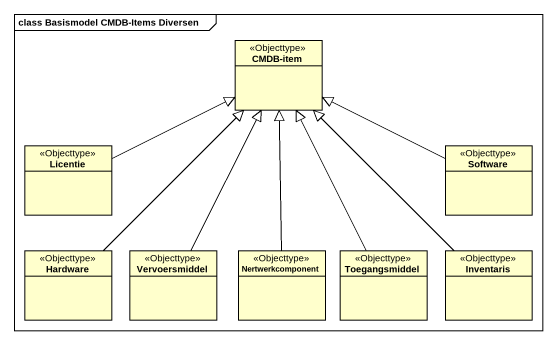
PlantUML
@startuml
mainframe class Basismodel CMDB-Items Diversen
hide circle
hide empty members
class "CMDB-item" as CMDB_item <<Objecttype>>
class Licentie <<Objecttype>>
class Software <<Objecttype>>
class Hardware <<Objecttype>>
class Vervoersmiddel <<Objecttype>>
class Nertwerkcomponent <<Objecttype>>
class Toegangsmiddel <<Objecttype>>
class Inventaris <<Objecttype>>
Licentie -right-|> CMDB_item
Software -left-|> CMDB_item
Hardware -up-|> CMDB_item
Vervoersmiddel -up-|> CMDB_item
Nertwerkcomponent -up-|> CMDB_item
Toegangsmiddel -up-|> CMDB_item
Inventaris -up-|> CMDB_item
@enduml
